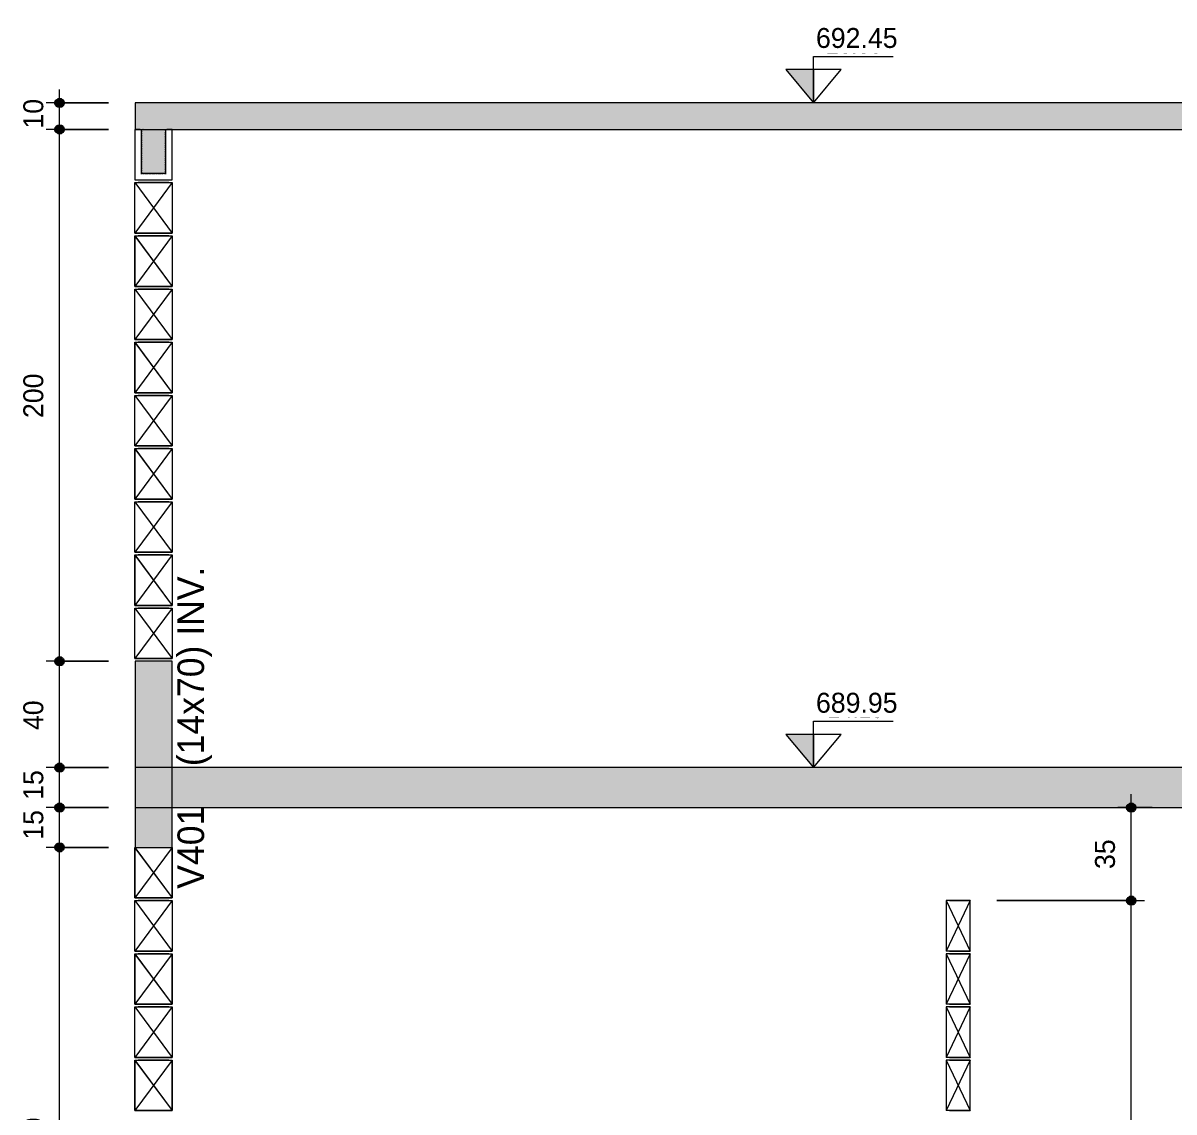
# Model space of a CAD drawing. Header units: centimetres. Extents: x 1490 to 17671, y -2277 to 8860.
# Drawn here: x 14537.7 to 14970.4, y 2280.5 to 2690 of the extents above; entities that cross this region are included whole.
import ezdxf

# ---------------------------------------------------------------- set-up
doc = ezdxf.new("R2010")
doc.units = ezdxf.units.CM
doc.linetypes.add('Pontilhada', pattern=[0.6, 0, -0.6])
for name, color, linetype, lineweight, true_color in [('A-ANNO-DIMS-1', 1, 'Continuous', 9, 0xff0000), ('A-FLOR-1', 251, 'Continuous', 9, 0x505050), ('S-BEAM-2', 8, 'Continuous', 9, 0x7f7f7f), ('S-BEAM-4', 7, 'Pontilhada', 9, 0xffffff), ('S-BEAM-5', 9, 'Pontilhada', 9, 0xc0c0c0)]:
    doc.layers.add(name, color=color, linetype=linetype, lineweight=lineweight, true_color=true_color)
for name, color, linetype, lineweight in [('A-ANNO-DIMS-50', 7, 'Continuous', 9), ('A-FLOR-2', 7, 'Continuous', 20), ('G-ANNO-DIMS', 7, 'Continuous', 9), ('G-ANNO-TEXT', 7, 'Continuous', 9), ('S-BEAM', 7, 'Continuous', 9), ('S-BEAM-1', 7, 'Continuous', 13), ('S-BEAM-3', 7, 'Continuous', 20)]:
    doc.layers.add(name, color=color, linetype=linetype, lineweight=lineweight)
doc.styles.add('Bahnschrift_7', font='', dxfattribs={"height": 10})
doc.styles.add('Bahnschrift_8', font='', dxfattribs={"height": 7.5})
doc.styles.add('Bahnschrift_9', font='', dxfattribs={"height": 6.25})
doc.styles.get('Bahnschrift_7').set_extended_font_data('Bahnschrift')
doc.styles.get('Bahnschrift_8').set_extended_font_data('Bahnschrift')
doc.styles.get('Bahnschrift_9').set_extended_font_data('Bahnschrift')
doc.dimstyles.new('Linear_-_2_mm_Arial_3', dxfattribs={"dimscale": 30.48, "dimtxt": 8.33133, "dimasz": 0.393701, "dimexe": 0.164042, "dimexo": 0.328084, "dimgap": 0.131234, "dimtad": 1, "dimdec": 0, "dimzin": 0, "dimdsep": 46, "dimtxsty": 'Bahnschrift_8', "dimblk1": 'DOTSMALL', "dimblk2": 'DOTSMALL', "dimsah": 1, "dimcen": 0.09, "dimdle": 0.164042, "dimazin": 0, "dimtfac": 1, "dimtdec": 4, "dimtix": 1, "dimtmove": 0, "dimatfit": 3, "dimfxl": 1, "dimtvp": 1, "dimtolj": 1, "dimtzin": 0, "dimarcsym": 2})

# ---------------------------------------------------------------- blocks, each defined once
blk = doc.blocks.new('LEONE - BLOCO 14x09x19 - LEONE - BLOCO 14x09x19-535447-CORTE B-COB')
at = {"layer": 'S-BEAM-1'}
for p, q in [((-509.76, 2161), (-509.76, 2180)), ((-509.76, 2180), (-495.76, 2180)), ((-495.76, 2180), (-509.76, 2161)), ((-509.76, 2180), (-495.76, 2161)), ((-509.76, 2161), (-509.76, 2180)), ((-508.51, 2180), (-497.01, 2180)), ((-495.76, 2180), (-495.76, 2161)), ((-495.76, 2180), (-495.76, 2161)), ((-495.76, 2161), (-495.76, 2180)), ((-495.76, 2161), (-509.76, 2161)), ((-497.01, 2161), (-508.51, 2161))]:
    blk.add_line(p, q, dxfattribs=at)
blk = doc.blocks.new('LEONE - BLOCO 14X39X19 - LEONE - BLOCO 14X39X19-V61-CORTE B-COB')
at = {"layer": 'S-BEAM-1'}
for p, q in [((250.24, 2200), (264.24, 2181)), ((264.24, 2200), (250.24, 2181)), ((250.24, 2181), (250.24, 2200)), ((250.24, 2200), (264.24, 2200)), ((262.99, 2200), (251.49, 2200)), ((264.24, 2200), (264.24, 2181)), ((250.24, 2181), (264.24, 2181))]:
    blk.add_line(p, q, dxfattribs=at)
blk = doc.blocks.new('LEONE - BLOCO 14x34x5 - LEONE - BLOCO 14x34x19-2843082-CORTE B-COB')
at = {"layer": 'S-BEAM-1'}
for p, q in [((-495.76, 2340), (-509.76, 2321)), ((-509.76, 2321), (-509.76, 2340)), ((-509.76, 2340), (-495.76, 2340)), ((-495.76, 2340), (-509.76, 2321)), ((-509.76, 2339.9), (-495.76, 2321)), ((-509.76, 2339.9), (-495.76, 2321)), ((-509.76, 2339.9), (-509.76, 2321)), ((-497.01, 2340), (-508.51, 2340)), ((-495.76, 2340), (-495.76, 2321)), ((-495.76, 2321), (-509.76, 2321)), ((-508.51, 2321), (-497.01, 2321))]:
    blk.add_line(p, q, dxfattribs=at)
blk = doc.blocks.new('LEONE - BLOCO 14X39X19 - LEONE - BLOCO 14X39X19-V65-CORTE B-COB')
at = {"layer": 'S-BEAM-1'}
for p, q in [((-509.76, 2380), (-495.76, 2361)), ((-495.76, 2380), (-509.76, 2361)), ((-509.76, 2361), (-509.76, 2380)), ((-509.76, 2380), (-495.76, 2380)), ((-495.76, 2380), (-495.76, 2361)), ((-495.76, 2361), (-509.76, 2361))]:
    blk.add_line(p, q, dxfattribs=at)
blk = doc.blocks.new('LEONE - BLOCO 14X39X19 - LEONE - BLOCO 14X39X19-V66-CORTE B-COB')
at = {"layer": 'S-BEAM-1'}
for p, q in [((-509.76, 2380), (-495.76, 2361)), ((-495.76, 2380), (-509.76, 2361)), ((-509.76, 2361), (-509.76, 2380)), ((-495.76, 2380), (-495.76, 2361)), ((-509.76, 2361), (-495.76, 2361)), ((-495.76, 2361), (-509.76, 2361))]:
    blk.add_line(p, q, dxfattribs=at)
blk = doc.blocks.new('LEONE - BLOCO 14x09x19 - LEONE - BLOCO 14x09x19-V67-CORTE B-COB')
at = {"layer": 'S-BEAM-1'}
for p, q in [((-509.76, 2361), (-509.76, 2380)), ((-495.76, 2380), (-509.76, 2361)), ((-509.76, 2380), (-495.76, 2361)), ((-509.76, 2361), (-509.76, 2380)), ((-495.76, 2380), (-495.76, 2361)), ((-495.76, 2380), (-495.76, 2361)), ((-495.76, 2361), (-495.76, 2380)), ((-495.76, 2361), (-509.76, 2361)), ((-497.01, 2361), (-508.51, 2361))]:
    blk.add_line(p, q, dxfattribs=at)
blk = doc.blocks.new('LEONE - BLOCO 14x34x5 - LEONE - BLOCO 14x34x19-V68-CORTE B-COB')
at = {"layer": 'S-BEAM-1'}
for p, q in [((-495.76, 2380), (-509.76, 2361)), ((-509.76, 2361), (-509.76, 2380)), ((-495.76, 2380), (-509.76, 2361)), ((-509.76, 2379.9), (-495.76, 2361)), ((-509.76, 2379.9), (-495.76, 2361)), ((-509.76, 2379.9), (-509.76, 2361)), ((-495.76, 2380), (-495.76, 2361)), ((-495.76, 2361), (-509.76, 2361)), ((-508.51, 2361), (-497.01, 2361))]:
    blk.add_line(p, q, dxfattribs=at)
blk = doc.blocks.new('LEONE - BLOCO 14X39X19 - LEONE - BLOCO 14X39X19-V60-CORTE B-COB')
at = {"layer": 'S-BEAM-1'}
for p, q in [((250.24, 2180), (264.24, 2161)), ((264.24, 2180), (250.24, 2161)), ((250.24, 2161), (250.24, 2180)), ((250.24, 2180), (264.24, 2180)), ((251.49, 2180), (262.99, 2180)), ((264.24, 2180), (264.24, 2161)), ((264.24, 2161), (250.24, 2161))]:
    blk.add_line(p, q, dxfattribs=at)
blk = doc.blocks.new('LEONE - BLOCO 14X39X19 - LEONE - BLOCO 14X39X19-554799-CORTE B-COB')
at = {"layer": 'S-BEAM-1'}
for p, q in [((250.24, 2180), (264.24, 2161)), ((264.24, 2180), (250.24, 2161)), ((250.24, 2161), (250.24, 2180)), ((250.24, 2180), (264.24, 2180)), ((262.99, 2180), (251.49, 2180)), ((251.49, 2180), (262.99, 2180)), ((264.24, 2180), (264.24, 2161)), ((250.24, 2161), (264.24, 2161)), ((264.24, 2161), (250.24, 2161))]:
    blk.add_line(p, q, dxfattribs=at)
blk = doc.blocks.new('LEONE - BLOCO CANALETA 14X39X2 - LEONE - BLOCO CANALETA 14X39X19-V62-CORTE B-COB')
at = {"layer": 'S-BEAM'}
for p, q in [((250.24, 2300), (250.24, 2281)), ((252.24, 2300), (250.24, 2300)), ((252.74, 2283.5), (252.74, 2300)), ((261.74, 2300), (261.74, 2283.5)), ((264.24, 2300), (262.24, 2300)), ((264.24, 2281), (264.24, 2300)), ((250.24, 2281), (264.24, 2281)), ((261.74, 2283.5), (252.74, 2283.5))]:
    blk.add_line(p, q, dxfattribs=at)
blk = doc.blocks.new('LEONE - BLOCO CANALETA 14X39X2 - LEONE - BLOCO CANALETA 14X39X19-V73-CORTE B-COB')
at = {"layer": 'S-BEAM'}
for p, q in [((30.24, 2650), (30.24, 2631)), ((44.24, 2631), (44.24, 2650)), ((30.24, 2631), (44.24, 2631))]:
    blk.add_line(p, q, dxfattribs=at)
blk = doc.blocks.new('LEONE - BARRA GRAUTE CANALETA - LEONE - BARRA GRAUTE CANALETA-V77-CORTE B-COB')
at = {"layer": 'S-BEAM-5'}
blk.add_hatch(color=256, dxfattribs=at).paths.add_polyline_path([(-498.26, 2633.5), (-498.26, 2650), (-507.26, 2650), (-507.26, 2633.5)])
at = {"layer": 'S-BEAM-4'}
for p, q in [((-498.26, 2650), (-507.26, 2650)), ((-507.26, 2650), (-507.26, 2633.5)), ((-498.26, 2633.5), (-498.26, 2650)), ((-507.26, 2633.5), (-498.26, 2633.5))]:
    blk.add_line(p, q, dxfattribs=at)
blk = doc.blocks.new('LEONE - BLOCO 39X9X1 - LEONE - BLOCO 39X9X19 2-2318832-CORTE B-COB')
at = {"layer": 'S-BEAM-1'}
for p, q in [((-195.76, 2180), (-204.76, 2161)), ((-204.76, 2180), (-195.76, 2161)), ((-204.76, 2180), (-204.76, 2161)), ((-195.76, 2180), (-204.76, 2180)), ((-203.51, 2180), (-195.76, 2180)), ((-195.76, 2161), (-195.76, 2180)), ((-195.76, 2161), (-204.76, 2161)), ((-195.76, 2161), (-204.76, 2161))]:
    blk.add_line(p, q, dxfattribs=at)
blk = doc.blocks.new('LEONE - BLOCO 39X9X1 - LEONE - BLOCO 39X9X19 2-V74-CORTE B-COB')
at = {"layer": 'S-BEAM-1'}
for p, q in [((-195.76, 2180), (-204.76, 2161)), ((-204.76, 2180), (-195.76, 2161)), ((-204.76, 2180), (-204.76, 2161)), ((-195.76, 2180), (-204.76, 2180)), ((-203.51, 2180), (-195.76, 2180)), ((-195.76, 2180), (-203.51, 2180)), ((-195.76, 2161), (-195.76, 2180)), ((-195.76, 2161), (-204.76, 2161)), ((-195.76, 2161), (-204.76, 2161)), ((-203.51, 2161), (-195.76, 2161))]:
    blk.add_line(p, q, dxfattribs=at)
blk = doc.blocks.new('LEONE - BLOCO 39X9X1 - LEONE - BLOCO 39X9X19 2-V75-CORTE B-COB')
at = {"layer": 'S-BEAM-1'}
for p, q in [((-195.76, 2180), (-204.76, 2161)), ((-204.76, 2180), (-195.76, 2161)), ((-204.76, 2180), (-204.76, 2161)), ((-195.76, 2180), (-204.76, 2180)), ((-195.76, 2180), (-203.51, 2180)), ((-195.76, 2161), (-195.76, 2180)), ((-195.76, 2161), (-204.76, 2161)), ((-203.51, 2161), (-195.76, 2161))]:
    blk.add_line(p, q, dxfattribs=at)
blk = doc.blocks.new('LEONE - BLOCO 19X9X1 - LEONE - BLOCO 19X9X19 2-2318833-CORTE B-COB')
at = {"layer": 'S-BEAM-1'}
for p, q in [((-195.76, 2200), (-204.76, 2181)), ((-204.76, 2200), (-195.76, 2181)), ((-204.76, 2200), (-204.76, 2181)), ((-195.76, 2200), (-204.76, 2200)), ((-195.76, 2181), (-195.76, 2200))]:
    blk.add_line(p, q, dxfattribs=at)
blk = doc.blocks.new('LEONE - BLOCO 19X9X1 - LEONE - BLOCO 19X9X19 2-V76-CORTE B-COB')
at = {"layer": 'S-BEAM-1'}
for p, q in [((-195.76, 2200), (-204.76, 2181)), ((-204.76, 2200), (-195.76, 2181)), ((-204.76, 2200), (-204.76, 2181)), ((-195.76, 2200), (-204.76, 2200)), ((-203.51, 2200), (-195.76, 2200)), ((-195.76, 2181), (-195.76, 2200)), ((-195.76, 2181), (-204.76, 2181))]:
    blk.add_line(p, q, dxfattribs=at)
blk = doc.blocks.new('DIMBLOCK337-CORTE B-COB')
at = {"layer": 'A-ANNO-DIMS-50', "lineweight": 35, "true_color": 0xff0000}
h = blk.add_hatch(color=1, dxfattribs=at)
edge = h.paths.add_edge_path()
edge.add_arc((14551.43, 2380), 1.5, 0, 360)
h = blk.add_hatch(color=1, dxfattribs=at)
edge = h.paths.add_edge_path()
edge.add_arc((14551.43, 2160), 1.5, 0, 360)
at = {"layer": 'A-ANNO-DIMS-50', "color": 1, "true_color": 0xff0000}
for p, q in [((14569.78, 2380), (14546.43, 2380)), ((14551.43, 2160), (14551.43, 2380)), ((14551.43, 2380), (14569.78, 2380)), ((14569.78, 2160), (14546.43, 2160)), ((14551.43, 2160), (14569.78, 2160))]:
    blk.add_line(p, q, dxfattribs=at)
at = {"layer": 'A-ANNO-DIMS-50', "color": 1, "lineweight": 35, "true_color": 0xff0000}
for centre in [(14551.43, 2380), (14551.43, 2160)]:
    blk.add_circle(centre, 1.5, dxfattribs=at)
at = {"layer": 'A-ANNO-DIMS-50', "color": 0, "insert": (14537.79, 2261.67), "char_height": 7.5, "width": 19.9952, "attachment_point": 1, "rotation": 90, "line_spacing_factor": 1.009858, "style": 'Bahnschrift_8'}
blk.add_mtext('220', dxfattribs=at)
blk = doc.blocks.new('_DotSmall')
at = {"color": 0, "linetype": 'ByBlock', "const_width": 0.5}
blk.add_lwpolyline([(-0.0625, 0, 1), (0.0625, 0, 1)], format="xyb", close=True, dxfattribs=at)
blk = doc.blocks.new('DIMBLOCK338-CORTE B-COB')
at = {"layer": 'A-ANNO-DIMS-50', "lineweight": 35, "true_color": 0xff0000}
h = blk.add_hatch(color=1, dxfattribs=at)
edge = h.paths.add_edge_path()
edge.add_arc((14551.43, 2395), 1.5, 0, 360)
h = blk.add_hatch(color=1, dxfattribs=at)
edge = h.paths.add_edge_path()
edge.add_arc((14551.43, 2380), 1.5, 0, 360)
at = {"layer": 'A-ANNO-DIMS-50', "color": 1, "true_color": 0xff0000}
for p, q in [((14569.78, 2395), (14546.43, 2395)), ((14551.43, 2380), (14551.43, 2395)), ((14551.43, 2395), (14569.78, 2395)), ((14569.78, 2380), (14546.43, 2380)), ((14551.43, 2380), (14569.78, 2380))]:
    blk.add_line(p, q, dxfattribs=at)
at = {"layer": 'A-ANNO-DIMS-50', "color": 1, "lineweight": 35, "true_color": 0xff0000}
for centre in [(14551.43, 2395), (14551.43, 2380)]:
    blk.add_circle(centre, 1.5, dxfattribs=at)
at = {"layer": 'A-ANNO-DIMS-50', "color": 0, "insert": (14537.79, 2382.89), "char_height": 7.5, "width": 11.0579, "attachment_point": 1, "rotation": 90, "line_spacing_factor": 1.009858, "style": 'Bahnschrift_8'}
blk.add_mtext('15', dxfattribs=at)
blk = doc.blocks.new('DIMBLOCK339-CORTE B-COB')
at = {"layer": 'A-ANNO-DIMS-50', "lineweight": 35, "true_color": 0xff0000}
h = blk.add_hatch(color=1, dxfattribs=at)
edge = h.paths.add_edge_path()
edge.add_arc((14551.43, 2410), 1.5, 0, 360)
h = blk.add_hatch(color=1, dxfattribs=at)
edge = h.paths.add_edge_path()
edge.add_arc((14551.43, 2395), 1.5, 0, 360)
at = {"layer": 'A-ANNO-DIMS-50', "color": 1, "true_color": 0xff0000}
for p, q in [((14569.78, 2410), (14546.43, 2410)), ((14551.43, 2395), (14551.43, 2410)), ((14551.43, 2410), (14569.78, 2410)), ((14569.78, 2395), (14546.43, 2395)), ((14551.43, 2395), (14569.78, 2395))]:
    blk.add_line(p, q, dxfattribs=at)
at = {"layer": 'A-ANNO-DIMS-50', "color": 1, "lineweight": 35, "true_color": 0xff0000}
for centre in [(14551.43, 2410), (14551.43, 2395)]:
    blk.add_circle(centre, 1.5, dxfattribs=at)
at = {"layer": 'A-ANNO-DIMS-50', "color": 0, "insert": (14537.79, 2397.89), "char_height": 7.5, "width": 11.0579, "attachment_point": 1, "rotation": 90, "line_spacing_factor": 1.009858, "style": 'Bahnschrift_8'}
blk.add_mtext('15', dxfattribs=at)
blk = doc.blocks.new('DIMBLOCK340-CORTE B-COB')
at = {"layer": 'A-ANNO-DIMS-50', "lineweight": 35, "true_color": 0xff0000}
h = blk.add_hatch(color=1, dxfattribs=at)
edge = h.paths.add_edge_path()
edge.add_arc((14551.43, 2450), 1.5, 0, 360)
h = blk.add_hatch(color=1, dxfattribs=at)
edge = h.paths.add_edge_path()
edge.add_arc((14551.43, 2410), 1.5, 0, 360)
at = {"layer": 'A-ANNO-DIMS-50', "color": 1, "true_color": 0xff0000}
for p, q in [((14569.78, 2450), (14546.43, 2450)), ((14551.43, 2410), (14551.43, 2450)), ((14551.43, 2450), (14569.78, 2450)), ((14569.78, 2410), (14546.43, 2410)), ((14551.43, 2410), (14569.78, 2410))]:
    blk.add_line(p, q, dxfattribs=at)
at = {"layer": 'A-ANNO-DIMS-50', "color": 1, "lineweight": 35, "true_color": 0xff0000}
for centre in [(14551.43, 2450), (14551.43, 2410)]:
    blk.add_circle(centre, 1.5, dxfattribs=at)
at = {"layer": 'A-ANNO-DIMS-50', "color": 0, "insert": (14537.79, 2424.13), "char_height": 7.5, "width": 14.0875, "attachment_point": 1, "rotation": 90, "line_spacing_factor": 1.009858, "style": 'Bahnschrift_8'}
blk.add_mtext('40', dxfattribs=at)
blk = doc.blocks.new('DIMBLOCK341-CORTE B-COB')
at = {"layer": 'A-ANNO-DIMS-50', "lineweight": 35, "true_color": 0xff0000}
h = blk.add_hatch(color=1, dxfattribs=at)
edge = h.paths.add_edge_path()
edge.add_arc((14551.43, 2650), 1.5, 0, 360)
h = blk.add_hatch(color=1, dxfattribs=at)
edge = h.paths.add_edge_path()
edge.add_arc((14551.43, 2450), 1.5, 0, 360)
at = {"layer": 'A-ANNO-DIMS-50', "color": 1, "true_color": 0xff0000}
for p, q in [((14569.78, 2650), (14546.43, 2650)), ((14551.43, 2450), (14551.43, 2650)), ((14551.43, 2650), (14569.78, 2650)), ((14569.78, 2450), (14546.43, 2450)), ((14551.43, 2450), (14569.78, 2450))]:
    blk.add_line(p, q, dxfattribs=at)
at = {"layer": 'A-ANNO-DIMS-50', "color": 1, "lineweight": 35, "true_color": 0xff0000}
for centre in [(14551.43, 2650), (14551.43, 2450)]:
    blk.add_circle(centre, 1.5, dxfattribs=at)
at = {"layer": 'A-ANNO-DIMS-50', "color": 0, "insert": (14537.79, 2541.48), "char_height": 7.5, "width": 20.4496, "attachment_point": 1, "rotation": 90, "line_spacing_factor": 1.009858, "style": 'Bahnschrift_8'}
blk.add_mtext('200', dxfattribs=at)
blk = doc.blocks.new('DIMBLOCK342-CORTE B-COB')
at = {"layer": 'A-ANNO-DIMS-50', "lineweight": 35, "true_color": 0xff0000}
h = blk.add_hatch(color=1, dxfattribs=at)
edge = h.paths.add_edge_path()
edge.add_arc((14551.43, 2660), 1.5, 0, 360)
h = blk.add_hatch(color=1, dxfattribs=at)
edge = h.paths.add_edge_path()
edge.add_arc((14551.43, 2650), 1.5, 0, 360)
at = {"layer": 'A-ANNO-DIMS-50', "color": 1, "true_color": 0xff0000}
for p, q in [((14551.43, 2650), (14551.43, 2665)), ((14569.78, 2660), (14546.43, 2660)), ((14551.43, 2660), (14569.78, 2660)), ((14569.78, 2650), (14546.43, 2650)), ((14551.43, 2650), (14569.78, 2650))]:
    blk.add_line(p, q, dxfattribs=at)
at = {"layer": 'A-ANNO-DIMS-50', "color": 1, "lineweight": 35, "true_color": 0xff0000}
for centre in [(14551.43, 2660), (14551.43, 2650)]:
    blk.add_circle(centre, 1.5, dxfattribs=at)
at = {"layer": 'A-ANNO-DIMS-50', "color": 0, "insert": (14537.79, 2650.33), "char_height": 7.5, "width": 11.2094, "attachment_point": 1, "rotation": 90, "line_spacing_factor": 1.009858, "style": 'Bahnschrift_8'}
blk.add_mtext('10', dxfattribs=at)
blk = doc.blocks.new('DIMBLOCK373-CORTE B-COB')
at = {"layer": 'A-ANNO-DIMS-50', "lineweight": 35, "true_color": 0xff0000}
h = blk.add_hatch(color=1, dxfattribs=at)
edge = h.paths.add_edge_path()
edge.add_arc((14954.36, 2360), 1.5, 0, 360)
h = blk.add_hatch(color=1, dxfattribs=at)
edge = h.paths.add_edge_path()
edge.add_arc((14954.36, 2160), 1.5, 0, 360)
at = {"layer": 'A-ANNO-DIMS-50', "color": 1, "true_color": 0xff0000}
for p, q in [((14903.78, 2360), (14959.36, 2360)), ((14954.36, 2360), (14903.78, 2360)), ((14954.36, 2160), (14954.36, 2360)), ((14962.24, 2160), (14949.36, 2160)), ((14954.36, 2160), (14962.24, 2160))]:
    blk.add_line(p, q, dxfattribs=at)
at = {"layer": 'A-ANNO-DIMS-50', "color": 1, "lineweight": 35, "true_color": 0xff0000}
for centre in [(14954.36, 2360), (14954.36, 2160)]:
    blk.add_circle(centre, 1.5, dxfattribs=at)
at = {"layer": 'A-ANNO-DIMS-50', "color": 0, "insert": (14940.71, 2251.48), "char_height": 7.5, "width": 20.4496, "attachment_point": 1, "rotation": 90, "line_spacing_factor": 1.009858, "style": 'Bahnschrift_8'}
blk.add_mtext('200', dxfattribs=at)
blk = doc.blocks.new('DIMBLOCK374-CORTE B-COB')
at = {"layer": 'A-ANNO-DIMS-50', "lineweight": 35, "true_color": 0xff0000}
h = blk.add_hatch(color=1, dxfattribs=at)
edge = h.paths.add_edge_path()
edge.add_arc((14954.36, 2395), 1.5, 0, 360)
h = blk.add_hatch(color=1, dxfattribs=at)
edge = h.paths.add_edge_path()
edge.add_arc((14954.36, 2360), 1.5, 0, 360)
at = {"layer": 'A-ANNO-DIMS-50', "color": 1, "true_color": 0xff0000}
for p, q in [((14954.36, 2360), (14954.36, 2400)), ((14962.24, 2395), (14949.36, 2395)), ((14954.36, 2395), (14962.24, 2395)), ((14903.78, 2360), (14959.36, 2360)), ((14954.36, 2360), (14903.78, 2360))]:
    blk.add_line(p, q, dxfattribs=at)
at = {"layer": 'A-ANNO-DIMS-50', "color": 1, "lineweight": 35, "true_color": 0xff0000}
for centre in [(14954.36, 2395), (14954.36, 2360)]:
    blk.add_circle(centre, 1.5, dxfattribs=at)
at = {"layer": 'A-ANNO-DIMS-50', "color": 0, "insert": (14940.71, 2371.88), "char_height": 7.5, "width": 13.4816, "attachment_point": 1, "rotation": 90, "line_spacing_factor": 1.009858, "style": 'Bahnschrift_8'}
blk.add_mtext('35', dxfattribs=at)
blk = doc.blocks.new('Elevações de ponto - Cabeça de nível - corte-3218132-CORTE B-COB')
at = {"layer": 'G-ANNO-DIMS'}
blk.add_hatch(color=256, dxfattribs=at).paths.add_polyline_path([(-254.7, 2422.5), (-254.7, 2410), (-265.08, 2422.5)])
for p, q in [((-254.7, 2427.5), (-224.7, 2427.5)), ((-254.7, 2422.5), (-254.7, 2427.5)), ((-265.08, 2422.5), (-254.7, 2410)), ((-254.7, 2422.5), (-265.08, 2422.5)), ((-265.08, 2422.5), (-254.7, 2410)), ((-254.7, 2422.5), (-254.7, 2410)), ((-254.7, 2410), (-244.31, 2422.5)), ((-244.31, 2422.5), (-254.7, 2422.5)), ((-254.7, 2410), (-254.7, 2422.5))]:
    blk.add_line(p, q, dxfattribs=at)

msp = doc.modelspace()

# ---------------------------------------------------------------- hatches: boundary and pattern name
at = {"layer": 'A-FLOR-1'}
for points in [[(15133.78, 2650), (15133.78, 2660), (14579.78, 2660), (14579.78, 2650), (14857.86, 2650)], [(15133.78, 2395), (15133.78, 2410), (14579.78, 2410), (14579.78, 2395), (14857.86, 2395)]]:
    msp.add_hatch(color=256, dxfattribs=at).paths.add_polyline_path(points)
at = {"layer": 'S-BEAM-2'}
h = msp.add_hatch(color=256, dxfattribs=at)
h.paths.add_polyline_path([(14579.78, 2380), (14593.78, 2380), (14593.78, 2395), (14579.78, 2395)])
h.paths.add_polyline_path([(14579.78, 2410), (14593.78, 2410), (14593.78, 2450), (14579.78, 2450)])

# ---------------------------------------------------------------- linework, layer by layer
at = {"layer": 'A-FLOR-2'}
for p, q in [((15133.78, 2660), (14579.78, 2660)), ((14579.78, 2660), (14579.78, 2650)), ((14579.78, 2650), (15133.78, 2650)), ((15133.78, 2410), (14579.78, 2410)), ((14579.78, 2410), (14579.78, 2395)), ((14579.78, 2395), (15133.78, 2395))]:
    msp.add_line(p, q, dxfattribs=at)
at = {"layer": 'S-BEAM-3'}
for p, q in [((14593.78, 2450), (14579.78, 2450)), ((14579.78, 2450), (14579.78, 2380)), ((14593.78, 2380), (14593.78, 2450)), ((14579.78, 2380), (14593.78, 2380))]:
    msp.add_line(p, q, dxfattribs=at)

# ---------------------------------------------------------------- block references
at = {"layer": 'G-ANNO-DIMS'}
for p in [(15089.53, 250), (15089.53, 0)]:
    msp.add_blockref('Elevações de ponto - Cabeça de nível - corte-3218132-CORTE B-COB', p, dxfattribs=at)
at = {"layer": 'S-BEAM'}
for name, p in [('LEONE - BLOCO CANALETA 14X39X2 - LEONE - BLOCO CANALETA 14X39X19-V62-CORTE B-COB', (14329.53, 350)), ('LEONE - BLOCO CANALETA 14X39X2 - LEONE - BLOCO CANALETA 14X39X19-V73-CORTE B-COB', (14549.53, 0)), ('LEONE - BLOCO CANALETA 14X39X2 - LEONE - BLOCO CANALETA 14X39X19-V73-CORTE B-COB', (14549.53, 0)), ('LEONE - BLOCO CANALETA 14X39X2 - LEONE - BLOCO CANALETA 14X39X19-V73-CORTE B-COB', (14549.53, 0)), ('LEONE - BLOCO 14X39X19 - LEONE - BLOCO 14X39X19-554799-CORTE B-COB', (14329.53, 450)), ('LEONE - BLOCO 14X39X19 - LEONE - BLOCO 14X39X19-V61-CORTE B-COB', (14329.53, 430)), ('LEONE - BLOCO 14X39X19 - LEONE - BLOCO 14X39X19-554799-CORTE B-COB', (14329.53, 430)), ('LEONE - BLOCO 14X39X19 - LEONE - BLOCO 14X39X19-554799-CORTE B-COB', (14329.53, 430)), ('LEONE - BLOCO 14x34x5 - LEONE - BLOCO 14x34x19-2843082-CORTE B-COB', (15089.53, 270)), ('LEONE - BLOCO 14X39X19 - LEONE - BLOCO 14X39X19-554799-CORTE B-COB', (14329.53, 410)), ('LEONE - BLOCO 14X39X19 - LEONE - BLOCO 14X39X19-V61-CORTE B-COB', (14329.53, 390)), ('LEONE - BLOCO 14X39X19 - LEONE - BLOCO 14X39X19-554799-CORTE B-COB', (14329.53, 390)), ('LEONE - BLOCO 14X39X19 - LEONE - BLOCO 14X39X19-554799-CORTE B-COB', (14329.53, 390)), ('LEONE - BLOCO 14x34x5 - LEONE - BLOCO 14x34x19-2843082-CORTE B-COB', (15089.53, 230)), ('LEONE - BLOCO 14X39X19 - LEONE - BLOCO 14X39X19-554799-CORTE B-COB', (14329.53, 370)), ('LEONE - BLOCO 14X39X19 - LEONE - BLOCO 14X39X19-V61-CORTE B-COB', (14329.53, 350)), ('LEONE - BLOCO 14X39X19 - LEONE - BLOCO 14X39X19-554799-CORTE B-COB', (14329.53, 350)), ('LEONE - BLOCO 14X39X19 - LEONE - BLOCO 14X39X19-554799-CORTE B-COB', (14329.53, 350)), ('LEONE - BLOCO 14x34x5 - LEONE - BLOCO 14x34x19-2843082-CORTE B-COB', (15089.53, 190)), ('LEONE - BLOCO 14X39X19 - LEONE - BLOCO 14X39X19-554799-CORTE B-COB', (14329.53, 330)), ('LEONE - BLOCO 14X39X19 - LEONE - BLOCO 14X39X19-V61-CORTE B-COB', (14329.53, 310)), ('LEONE - BLOCO 14X39X19 - LEONE - BLOCO 14X39X19-554799-CORTE B-COB', (14329.53, 310)), ('LEONE - BLOCO 14X39X19 - LEONE - BLOCO 14X39X19-554799-CORTE B-COB', (14329.53, 310)), ('LEONE - BLOCO 14x34x5 - LEONE - BLOCO 14x34x19-2843082-CORTE B-COB', (15089.53, 150)), ('LEONE - BLOCO 14X39X19 - LEONE - BLOCO 14X39X19-554799-CORTE B-COB', (14329.53, 290)), ('LEONE - BLOCO 14X39X19 - LEONE - BLOCO 14X39X19-V61-CORTE B-COB', (14329.53, 270)), ('LEONE - BLOCO 14X39X19 - LEONE - BLOCO 14X39X19-V66-CORTE B-COB', (15089.53, 0)), ('LEONE - BLOCO 14x09x19 - LEONE - BLOCO 14x09x19-V67-CORTE B-COB', (15089.53, 0)), ('LEONE - BLOCO 14x34x5 - LEONE - BLOCO 14x34x19-V68-CORTE B-COB', (15089.53, 0)), ('LEONE - BLOCO 14X39X19 - LEONE - BLOCO 14X39X19-V61-CORTE B-COB', (14329.53, 160)), ('LEONE - BLOCO 14X39X19 - LEONE - BLOCO 14X39X19-554799-CORTE B-COB', (14329.53, 180)), ('LEONE - BLOCO 39X9X1 - LEONE - BLOCO 39X9X19 2-V74-CORTE B-COB', (15089.53, 180)), ('LEONE - BLOCO 39X9X1 - LEONE - BLOCO 39X9X19 2-V74-CORTE B-COB', (15089.53, 180)), ('LEONE - BLOCO 19X9X1 - LEONE - BLOCO 19X9X19 2-2318833-CORTE B-COB', (15089.53, 160)), ('LEONE - BLOCO 14x09x19 - LEONE - BLOCO 14x09x19-535447-CORTE B-COB', (15089.53, 160)), ('LEONE - BLOCO 14x34x5 - LEONE - BLOCO 14x34x19-2843082-CORTE B-COB', (15089.53, 0)), ('LEONE - BLOCO 14X39X19 - LEONE - BLOCO 14X39X19-554799-CORTE B-COB', (14329.53, 160)), ('LEONE - BLOCO 39X9X1 - LEONE - BLOCO 39X9X19 2-V74-CORTE B-COB', (15089.53, 160)), ('LEONE - BLOCO 39X9X1 - LEONE - BLOCO 39X9X19 2-V75-CORTE B-COB', (15089.53, 160)), ('LEONE - BLOCO 14X39X19 - LEONE - BLOCO 14X39X19-V61-CORTE B-COB', (14329.53, 120)), ('LEONE - BLOCO 14X39X19 - LEONE - BLOCO 14X39X19-554799-CORTE B-COB', (14329.53, 140)), ('LEONE - BLOCO 39X9X1 - LEONE - BLOCO 39X9X19 2-V74-CORTE B-COB', (15089.53, 140)), ('LEONE - BLOCO 39X9X1 - LEONE - BLOCO 39X9X19 2-V74-CORTE B-COB', (15089.53, 140)), ('LEONE - BLOCO 19X9X1 - LEONE - BLOCO 19X9X19 2-2318833-CORTE B-COB', (15089.53, 120)), ('LEONE - BLOCO 14x09x19 - LEONE - BLOCO 14x09x19-535447-CORTE B-COB', (15089.53, 120)), ('LEONE - BLOCO 14x34x5 - LEONE - BLOCO 14x34x19-2843082-CORTE B-COB', (15089.53, -40)), ('LEONE - BLOCO 14X39X19 - LEONE - BLOCO 14X39X19-554799-CORTE B-COB', (14329.53, 120)), ('LEONE - BLOCO 39X9X1 - LEONE - BLOCO 39X9X19 2-V74-CORTE B-COB', (15089.53, 120)), ('LEONE - BLOCO 39X9X1 - LEONE - BLOCO 39X9X19 2-V75-CORTE B-COB', (15089.53, 120))]:
    msp.add_blockref(name, p, dxfattribs=at)
at = {"layer": 'S-BEAM-1'}
for name, p in [('LEONE - BLOCO 14X39X19 - LEONE - BLOCO 14X39X19-V60-CORTE B-COB', (14329.53, 450)), ('LEONE - BLOCO 14X39X19 - LEONE - BLOCO 14X39X19-V60-CORTE B-COB', (14329.53, 430)), ('LEONE - BLOCO 14X39X19 - LEONE - BLOCO 14X39X19-V60-CORTE B-COB', (14329.53, 410)), ('LEONE - BLOCO 14X39X19 - LEONE - BLOCO 14X39X19-V60-CORTE B-COB', (14329.53, 390)), ('LEONE - BLOCO 14X39X19 - LEONE - BLOCO 14X39X19-V60-CORTE B-COB', (14329.53, 370)), ('LEONE - BLOCO 14X39X19 - LEONE - BLOCO 14X39X19-V60-CORTE B-COB', (14329.53, 350)), ('LEONE - BLOCO 14X39X19 - LEONE - BLOCO 14X39X19-V60-CORTE B-COB', (14329.53, 330)), ('LEONE - BLOCO 14X39X19 - LEONE - BLOCO 14X39X19-V60-CORTE B-COB', (14329.53, 310)), ('LEONE - BLOCO 14X39X19 - LEONE - BLOCO 14X39X19-V60-CORTE B-COB', (14329.53, 290)), ('LEONE - BLOCO 14X39X19 - LEONE - BLOCO 14X39X19-V65-CORTE B-COB', (15089.53, 0)), ('LEONE - BLOCO 14X39X19 - LEONE - BLOCO 14X39X19-V60-CORTE B-COB', (14329.53, 180)), ('LEONE - BLOCO 19X9X1 - LEONE - BLOCO 19X9X19 2-V76-CORTE B-COB', (15089.53, 160)), ('LEONE - BLOCO 14X39X19 - LEONE - BLOCO 14X39X19-V60-CORTE B-COB', (14329.53, 160)), ('LEONE - BLOCO 39X9X1 - LEONE - BLOCO 39X9X19 2-2318832-CORTE B-COB', (15089.53, 160)), ('LEONE - BLOCO 14X39X19 - LEONE - BLOCO 14X39X19-V60-CORTE B-COB', (14329.53, 140)), ('LEONE - BLOCO 19X9X1 - LEONE - BLOCO 19X9X19 2-V76-CORTE B-COB', (15089.53, 120)), ('LEONE - BLOCO 14X39X19 - LEONE - BLOCO 14X39X19-V60-CORTE B-COB', (14329.53, 120)), ('LEONE - BLOCO 39X9X1 - LEONE - BLOCO 39X9X19 2-2318832-CORTE B-COB', (15089.53, 120))]:
    msp.add_blockref(name, p, dxfattribs=at)
at = {"layer": 'S-BEAM-4'}
msp.add_blockref('LEONE - BARRA GRAUTE CANALETA - LEONE - BARRA GRAUTE CANALETA-V77-CORTE B-COB', (15089.53, 0), dxfattribs=at)

# ---------------------------------------------------------------- texts
at = {"layer": 'G-ANNO-DIMS', "char_height": 6.25, "attachment_point": 1, "line_spacing_factor": 1.009858, "style": 'Bahnschrift_9'}
for s, insert, width in [('26.60', (14839.71, 2684.93), 24.4107), ('24.10', (14840.26, 2434.93), 23.0777)]:
    msp.add_mtext(s, dxfattribs=dict(at, insert=insert, width=width))
at = {"layer": 'G-ANNO-TEXT', "insert": (14595.74, 2364.45), "char_height": 10, "width": 144.3038, "attachment_point": 1, "rotation": 90, "style": 'Bahnschrift_7'}
msp.add_mtext('V401    (14x70) INV.', dxfattribs=at)

# ---------------------------------------------------------------- dimensions: what is measured, and where the dimension line sits
at = {"layer": 'A-ANNO-DIMS-1'}
for base, p1, p2, override, picture, middle in [((14551.43, 2660), (14579.78, 2650), (14579.78, 2660), {"dimpost": '<>', "dimfxl": 10}, 'DIMBLOCK342-CORTE B-COB', (14543.6, 2655)), ((14551.43, 2650), (14579.78, 2450), (14579.78, 2650), {"dimpost": '<>', "dimfxl": 200}, 'DIMBLOCK341-CORTE B-COB', (14543.6, 2550)), ((14551.43, 2450), (14579.78, 2410), (14579.78, 2450), {"dimpost": '<>', "dimfxl": 40}, 'DIMBLOCK340-CORTE B-COB', (14543.6, 2430)), ((14551.43, 2410), (14579.78, 2395), (14579.78, 2410), {"dimpost": '<>', "dimfxl": 15}, 'DIMBLOCK339-CORTE B-COB', (14543.65, 2402.5)), ((14954.36, 2395), (14893.78, 2360), (14952.24, 2395), {"dimpost": '<>', "dimfxl": 68.136358}, 'DIMBLOCK374-CORTE B-COB', (14946.53, 2377.5)), ((14551.43, 2395), (14579.78, 2380), (14579.78, 2395), {"dimpost": '<>', "dimfxl": 15}, 'DIMBLOCK338-CORTE B-COB', (14543.65, 2387.5)), ((14551.43, 2380), (14579.78, 2160), (14579.78, 2380), {"dimpost": '<>', "dimfxl": 220}, 'DIMBLOCK337-CORTE B-COB', (14543.6, 2270)), ((14954.36, 2360), (14952.24, 2160), (14893.78, 2360), {"dimpost": '<>', "dimfxl": 208.368816}, 'DIMBLOCK373-CORTE B-COB', (14946.52, 2260))]:
    dim = msp.add_linear_dim(base=base, p1=p1, p2=p2, angle=90, dimstyle='Linear_-_2_mm_Arial_3', override=override, dxfattribs=at)
    dim.commit()
    dim.dimension.update_dxf_attribs({"geometry": picture, "text_midpoint": middle})

# ---------------------------------------------------------------- next in the draw order: texts
at = {"layer": 'G-ANNO-TEXT', "char_height": 7.5, "attachment_point": 1, "style": 'Bahnschrift_8', "bg_fill": 3, "box_fill_scale": 1.25, "bg_fill_color": 9, "bg_fill_true_color": 13158600, "bg_fill_transparency": 0}
for s, insert, width in [('692.45', (14835.81, 2688.16), 36.4768), ('689.95', (14835.81, 2438.16), 36.0759)]:
    msp.add_mtext(s, dxfattribs=dict(at, insert=insert, width=width))

doc.saveas('drawing.dxf')
